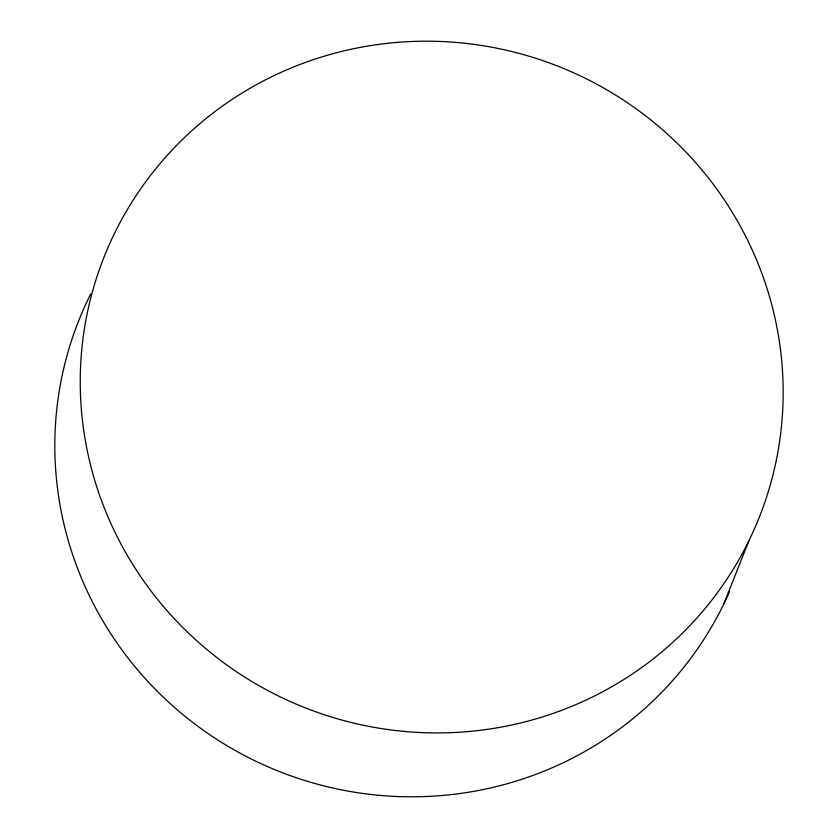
<?xml version="1.0" encoding="UTF-8"?>
<svg xmlns="http://www.w3.org/2000/svg" width="838" height="838" viewBox="0 0 838 838"><rect width="100%" height="100%" fill="white"/><g stroke="black" fill="none" stroke-linecap="round" stroke-linejoin="round"><path stroke-width="1.26" d="M723.623 604.355L749.036 540.479A352.515 344.806 21.7 0 0 403.895 41.9A352.515 344.806 21.7 0 0 142.188 578.807A352.515 344.806 21.7 0 0 749.036 540.479M729.615 591.377A352.515 344.806 21.7 0 1 260 763.198A352.515 344.806 21.7 0 1 90.682 294.033"/></g></svg>
